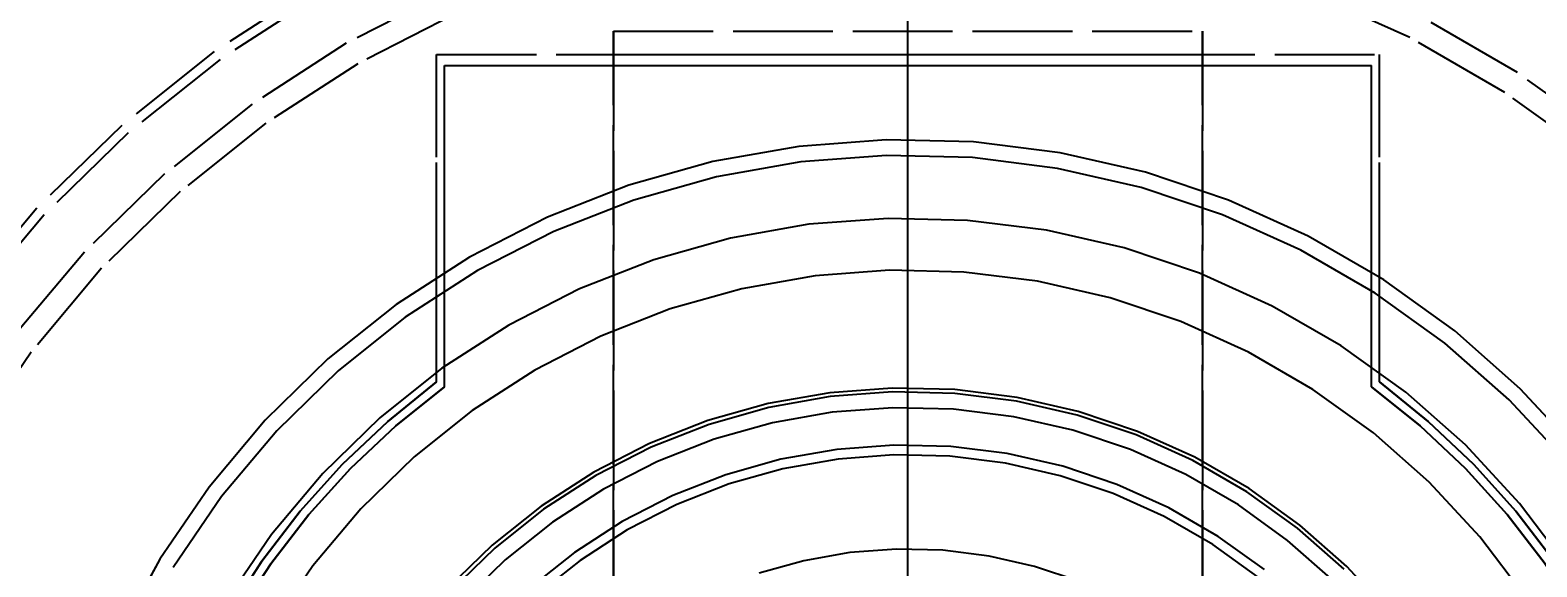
# Model space of a CAD drawing. Header units: millimetres. Extents: x -9 to 234, y -53 to 196.
# Drawn here: x 14.08 to 33.25, y 151.42 to 158.25 of the extents above; entities that cross this region are included whole.
import ezdxf

# ---------------------------------------------------------------- set-up
doc = ezdxf.new("R2010")
doc.units = ezdxf.units.MM
doc.linetypes.add('DASHED', pattern=[1.524, 1.27, -0.254])
for name, color, linetype in [('DIMS', 3, 'CONTINUOUS'), ('HIDDEN', 8, 'DASHED'), ('VISIBLE', 7, 'CONTINUOUS')]:
    doc.layers.add(name, color=color, linetype=linetype)
doc.styles.add('OpenSansCondensed-Light', font='OpenSansCondensed-Light.ttf')
doc.dimstyles.new('EZDXF', dxfattribs={"dimtxt": 0.25, "dimasz": 0.175, "dimexe": 0.375, "dimexo": 0.125, "dimgap": 0.1, "dimtad": 1, "dimlfac": 100, "dimzin": 12, "dimdsep": 46, "dimtxsty": 'OpenSansCondensed-Light', "dimblk": 'ARCHTICK', "dimcen": 2.5, "dimazin": 3, "dimtfac": 0.5, "dimtmove": 2, "dimatfit": 3})

# ---------------------------------------------------------------- blocks, each defined once
blk = doc.blocks.new('_ARCHTICK')
at = {"color": 0, "linetype": 'BYBLOCK', "const_width": 0.15}
blk.add_lwpolyline([(-0.5, -0.5), (0.5, 0.5)], dxfattribs=at)

msp = doc.modelspace()

# ---------------------------------------------------------------- linework, layer by layer
at = {"layer": 'HIDDEN'}
for points in [[(17.68787, 158.798), (16.42131, 157.97996), (15.24249, 157.03989), (14.16313, 155.98711), (13.19396, 154.8321)], [(17.75, 158.69038), (16.49384, 157.87907), (15.32471, 156.94672), (14.25422, 155.90259), (13.29301, 154.75707)], [(19.36859, 158.73453), (18.1, 158.08416), (16.90247, 157.31071), (15.78789, 156.42187), (14.76736, 155.42647), (13.85101, 154.3344)], [(19.36859, 158.73453), (18.1, 158.08416), (16.90247, 157.31071), (15.78789, 156.42187), (14.76736, 155.42647), (13.85101, 154.3344)], [(39.25, 145.7), (39.18043, 147.09395), (38.97241, 148.47405), (38.62802, 149.82657), (38.15067, 151.13809), (37.5451, 152.39556), (36.81734, 153.58648), (35.97462, 154.69903), (35.02532, 155.72214), (33.97886, 156.64564), (32.84565, 157.46036), (31.63695, 158.15821), (30.36477, 158.73223)], [(39.25, 145.7), (39.18043, 147.09395), (38.97241, 148.47405), (38.62802, 149.82657), (38.15067, 151.13809), (37.5451, 152.39556), (36.81734, 153.58648), (35.97462, 154.69903), (35.02532, 155.72214), (33.97886, 156.64564), (32.84565, 157.46036), (31.63695, 158.15821), (30.36477, 158.73223)], [(19.49198, 158.46108), (18.25, 157.82436), (17.07759, 157.06713), (15.9864, 156.19694), (14.98727, 155.22242), (14.09014, 154.15326), (13.30393, 153.00009)], [(19.49198, 158.46108), (18.25, 157.82436), (17.07759, 157.06713), (15.9864, 156.19694), (14.98727, 155.22242), (14.09014, 154.15326), (13.30393, 153.00009)], [(39.55, 145.7), (39.47894, 147.12382), (39.26647, 148.53349), (38.91469, 149.915), (38.42711, 151.25462), (37.80857, 152.53903), (37.06521, 153.75548), (36.20444, 154.89186), (35.23479, 155.9369), (34.1659, 156.88019), (33.00841, 157.71237), (31.77381, 158.42517)], [(39.55, 145.7), (39.47894, 147.12382), (39.26647, 148.53349), (38.91469, 149.915), (38.42711, 151.25462), (37.80857, 152.53903), (37.06521, 153.75548), (36.20444, 154.89186), (35.23479, 155.9369), (34.1659, 156.88019), (33.00841, 157.71237), (31.77381, 158.42517)], [(21.5, 157.94), (21.5, 158.24)], [(21.5, 158.24), (21.5, 151.2)], [(21.5, 158.24), (29, 158.24)], [(21.5, 158.24), (29, 158.24)], [(29, 158.24), (29, 151.2)], [(29, 157.94), (29, 158.24)], [(19.25, 155.10987), (19.25, 157.94)], [(19.25, 153.77487), (19.25, 157.94)], [(19.25, 157.94), (31.25, 157.94)], [(19.25, 157.94), (31.25, 157.94)], [(21.5, 151.2), (21.5, 157.94)], [(21.5, 157.94), (29, 157.94)], [(21.5, 157.94), (29, 157.94)], [(29, 151.2), (29, 157.94)], [(31.25, 155.10987), (31.25, 157.94)], [(31.25, 153.77487), (31.25, 157.94)], [(19.35, 153.71202), (19.35, 157.8)], [(19.35, 157.8), (31.15, 157.8)], [(31.15, 153.71202), (31.15, 157.8)], [(33.79906, 152.87351), (33.04232, 153.68907), (32.20815, 154.42524), (31.30482, 155.07469), (30.34131, 155.63097), (29.32721, 156.08855), (28.27258, 156.44289), (27.18791, 156.69045), (26.08399, 156.82879), (24.97177, 156.85653), (23.86232, 156.77339), (22.76667, 156.5802), (21.69569, 156.27887), (20.66004, 155.87241), (19.67, 155.36484), (18.73542, 154.76123), (17.86559, 154.06756), (17.06914, 153.29073), (16.354, 152.43846), (15.72727, 151.51922), (15.19519, 150.54214)], [(33.64585, 152.74495), (32.90268, 153.5459), (32.08345, 154.26887), (31.19631, 154.90668), (30.25007, 155.453), (29.25414, 155.90238), (28.21841, 156.25036), (27.15318, 156.49349), (26.06904, 156.62935), (24.97676, 156.65659), (23.88719, 156.57494), (22.81117, 156.38521), (21.75939, 156.08928), (20.74229, 155.6901), (19.77, 155.19164), (18.85217, 154.59884), (17.99792, 153.9176), (17.21575, 153.15469), (16.51343, 152.3177), (15.89793, 151.41493)], [(33.64459, 151.42333), (33.03301, 152.23072), (32.34409, 152.97321), (31.58466, 153.64341), (30.76227, 154.23466), (29.8851, 154.7411), (28.96186, 155.15768), (28.00174, 155.48026), (27.01427, 155.70565), (26.00926, 155.83159), (24.9967, 155.85684), (23.98667, 155.78115), (22.98919, 155.60527), (22.01418, 155.33094), (21.07132, 154.9609), (20.17, 154.49882), (19.31916, 153.94929), (18.52727, 153.31778), (17.80219, 152.61056), (17.15113, 151.83465), (16.58056, 150.99778)], [(33.09927, 151.05154), (32.52742, 151.80648), (31.88325, 152.50074), (31.17315, 153.1274), (30.40419, 153.68025), (29.584, 154.15378), (28.72074, 154.5433), (27.82298, 154.84493), (26.89966, 155.05567), (25.95994, 155.17344), (25.01316, 155.19705), (24.06873, 155.12627), (23.13605, 154.96182), (22.22438, 154.70531), (21.34277, 154.35931), (20.5, 153.92724), (19.70444, 153.41341), (18.96398, 152.82292), (18.28601, 152.16164), (17.67724, 151.43614), (17.14374, 150.65363)], [(33.09927, 151.05154), (32.52742, 151.80648), (31.88325, 152.50074), (31.17315, 153.1274), (30.40419, 153.68025), (29.584, 154.15378), (28.72074, 154.5433), (27.82298, 154.84493), (26.89966, 155.05567), (25.95994, 155.17344), (25.01316, 155.19705), (24.06873, 155.12627), (23.13605, 154.96182), (22.22438, 154.70531), (21.34277, 154.35931), (20.5, 153.92724), (19.70444, 153.41341), (18.96398, 152.82292), (18.28601, 152.16164), (17.67724, 151.43614), (17.14374, 150.65363)], [(19.25, 153.89912), (19.25, 154.87178)], [(31.25, 153.89912), (31.25, 154.87178)], [(19.25, 153.77487), (18.62808, 153.27323), (18.04794, 152.72381), (17.51322, 152.13008), (17.02732, 151.49578), (16.59329, 150.82493), (16.21386, 150.12174), (15.89144, 149.39066), (15.62806, 148.6363), (15.42538, 147.86342), (15.28467, 147.07689), (15.20683, 146.28167), (15.19235, 145.48278), (15.24131, 144.68526), (15.35341, 143.89415), (15.52794, 143.11442), (15.76381, 142.35101), (16.05951, 141.60872), (16.4132, 140.89224), (16.82263, 140.2061), (17.28522, 139.55461), (17.79806, 138.94188), (18.3579, 138.37179), (18.96123, 137.84793)], [(19.35, 153.71202), (18.73173, 153.21762), (18.15472, 152.67563), (17.62262, 152.08949), (17.1388, 151.4629), (16.70633, 150.79983), (16.32794, 150.10448), (16.00603, 149.38124), (15.74263, 148.63471), (15.53942, 147.86959), (15.39767, 147.09075), (15.31829, 146.3031), (15.30178, 145.51163), (15.34824, 144.72136), (15.45739, 143.93728), (15.62851, 143.16436), (15.86055, 142.40748), (16.15202, 141.67146), (16.50108, 140.96093), (16.90552, 140.2804), (17.36278, 139.63417), (17.86997, 139.02635), (18.42387, 138.46077), (19.02099, 137.94101)], [(31.37836, 150.8423), (30.83589, 151.42693), (30.23792, 151.95465), (29.59037, 152.42021), (28.89969, 152.81897), (28.17273, 153.14699), (27.41672, 153.40099), (26.63919, 153.57846), (25.84784, 153.67763), (25.05055, 153.69751), (24.25525, 153.63791), (23.46983, 153.49942), (22.70211, 153.28342), (21.9597, 152.99205), (21.25, 152.6282), (20.58005, 152.1955), (19.95651, 151.69825), (19.38559, 151.14138)], [(31.37836, 150.8423), (30.83589, 151.42693), (30.23792, 151.95465), (29.59037, 152.42021), (28.89969, 152.81897), (28.17273, 153.14699), (27.41672, 153.40099), (26.63919, 153.57846), (25.84784, 153.67763), (25.05055, 153.69751), (24.25525, 153.63791), (23.46983, 153.49942), (22.70211, 153.28342), (21.9597, 152.99205), (21.25, 152.6282), (20.58005, 152.1955), (19.95651, 151.69825), (19.38559, 151.14138)], [(31.37836, 150.8423), (30.83589, 151.42693), (30.23792, 151.95465), (29.59037, 152.42021), (28.89969, 152.81897), (28.17273, 153.14699), (27.41672, 153.40099), (26.63919, 153.57846), (25.84784, 153.67763), (25.05055, 153.69751), (24.25525, 153.63791), (23.46983, 153.49942), (22.70211, 153.28342), (21.9597, 152.99205), (21.25, 152.6282), (20.58005, 152.1955), (19.95651, 151.69825), (19.38559, 151.14138)], [(31.37836, 150.8423), (30.83589, 151.42693), (30.23792, 151.95465), (29.59037, 152.42021), (28.89969, 152.81897), (28.17273, 153.14699), (27.41672, 153.40099), (26.63919, 153.57846), (25.84784, 153.67763), (25.05055, 153.69751), (24.25525, 153.63791), (23.46983, 153.49942), (22.70211, 153.28342), (21.9597, 152.99205), (21.25, 152.6282), (20.58005, 152.1955), (19.95651, 151.69825), (19.38559, 151.14138)], [(30.80098, 151.39114), (30.20674, 151.91556), (29.56324, 152.37821), (28.87687, 152.77448), (28.15446, 153.10045), (27.40318, 153.35286), (26.6305, 153.52922), (25.8441, 153.62777), (25.0518, 153.64753), (24.26147, 153.5883), (23.48096, 153.45068), (22.71803, 153.23602), (21.98027, 152.94647), (21.275, 152.5849), (20.60924, 152.15491), (19.9896, 151.66076), (19.42224, 151.10737)], [(30.80098, 151.39114), (30.20674, 151.91556), (29.56324, 152.37821), (28.87687, 152.77448), (28.15446, 153.10045), (27.40318, 153.35286), (26.6305, 153.52922), (25.8441, 153.62777), (25.0518, 153.64753), (24.26147, 153.5883), (23.48096, 153.45068), (22.71803, 153.23602), (21.98027, 152.94647), (21.275, 152.5849), (20.60924, 152.15491), (19.9896, 151.66076), (19.42224, 151.10737)], [(31.47901, 137.94101), (32.07613, 138.46077), (32.63003, 139.02635), (33.13722, 139.63417), (33.59448, 140.2804), (33.99892, 140.96093), (34.34798, 141.67146), (34.63945, 142.40748), (34.87149, 143.16436), (35.04261, 143.93728), (35.15176, 144.72136), (35.19822, 145.51163), (35.18171, 146.3031), (35.10233, 147.09075), (34.96058, 147.86959), (34.75737, 148.63471), (34.49397, 149.38124), (34.17206, 150.10448), (33.79367, 150.79983), (33.3612, 151.4629), (32.87738, 152.08949), (32.34528, 152.67563), (31.76827, 153.21762), (31.15, 153.71202)], [(31.53877, 137.84793), (32.1421, 138.37179), (32.70194, 138.94188), (33.21478, 139.55461), (33.67737, 140.2061), (34.0868, 140.89224), (34.44049, 141.60872), (34.73619, 142.35101), (34.97206, 143.11442), (35.14659, 143.89415), (35.25869, 144.68526), (35.30765, 145.48278), (35.29317, 146.28167), (35.21533, 147.07689), (35.07462, 147.86342), (34.87194, 148.6363), (34.60856, 149.39066), (34.28614, 150.12174), (33.90671, 150.82493), (33.47268, 151.49578), (32.98678, 152.13008), (32.45206, 152.72381), (31.87192, 153.27323), (31.25, 153.77487)], [(30.66134, 151.24797), (30.08205, 151.75919), (29.45473, 152.2102), (28.78563, 152.59651), (28.08139, 152.91427), (27.34901, 153.16034), (26.59577, 153.33226), (25.82916, 153.42833), (25.05679, 153.44759), (24.28634, 153.38985), (23.52546, 153.25569), (22.78173, 153.04644), (22.06252, 152.76417), (21.375, 152.4117), (20.72599, 151.99252), (20.12193, 151.5108), (19.56885, 150.97134)], [(30.66134, 151.24797), (30.08205, 151.75919), (29.45473, 152.2102), (28.78563, 152.59651), (28.08139, 152.91427), (27.34901, 153.16034), (26.59577, 153.33226), (25.82916, 153.42833), (25.05679, 153.44759), (24.28634, 153.38985), (23.52546, 153.25569), (22.78173, 153.04644), (22.06252, 152.76417), (21.375, 152.4117), (20.72599, 151.99252), (20.12193, 151.5108), (19.56885, 150.97134)], [(29.78543, 151.38725), (29.19662, 151.81057), (28.5686, 152.17316), (27.90759, 152.47142), (27.22017, 152.70238), (26.51316, 152.86375), (25.79361, 152.95392), (25.06865, 152.972), (24.34549, 152.91781), (23.63132, 152.79188), (22.93324, 152.59547), (22.25819, 152.33053), (21.61287, 151.9997), (21.00369, 151.60625), (20.43672, 151.15411)], [(29.70795, 151.2901), (29.12921, 151.70619), (28.51191, 152.06258), (27.86219, 152.35575), (27.18651, 152.58276), (26.49158, 152.74138), (25.78432, 152.83001), (25.07175, 152.84778), (24.36094, 152.79451), (23.65898, 152.67073), (22.97282, 152.47768), (22.3093, 152.21727), (21.675, 151.89208), (21.07623, 151.50536), (20.51895, 151.06094)], [(27.42378, 151.2387), (26.8615, 151.42761), (26.28321, 151.55961), (25.69464, 151.63336), (25.10166, 151.64815), (24.51015, 151.60382), (23.926, 151.50082), (23.355, 151.34017)], [(27.42378, 151.2387), (26.8615, 151.42761), (26.28321, 151.55961), (25.69464, 151.63336), (25.10166, 151.64815), (24.51015, 151.60382), (23.926, 151.50082), (23.355, 151.34017)]]:
    msp.add_lwpolyline(points, dxfattribs=at)
at = {"layer": 'VISIBLE'}
for points in [[(19.35, 153.71202), (19.35, 157.8)], [(19.35, 157.8), (31.15, 157.8)], [(31.15, 153.71202), (31.15, 157.8)], [(33.79906, 152.87351), (33.04232, 153.68907), (32.20815, 154.42524), (31.30482, 155.07469), (30.34131, 155.63097), (29.32721, 156.08855), (28.27258, 156.44289), (27.18791, 156.69045), (26.08399, 156.82879), (24.97177, 156.85653), (23.86232, 156.77339), (22.76667, 156.5802), (21.69569, 156.27887), (20.66004, 155.87241), (19.67, 155.36484), (18.73542, 154.76123), (17.86559, 154.06756), (17.06914, 153.29073), (16.354, 152.43846), (15.72727, 151.51922), (15.19519, 150.54214)], [(33.64585, 152.74495), (32.90268, 153.5459), (32.08345, 154.26887), (31.19631, 154.90668), (30.25007, 155.453), (29.25414, 155.90238), (28.21841, 156.25036), (27.15318, 156.49349), (26.06904, 156.62935), (24.97676, 156.65659), (23.88719, 156.57494), (22.81117, 156.38521), (21.75939, 156.08928), (20.74229, 155.6901), (19.77, 155.19164), (18.85217, 154.59884), (17.99792, 153.9176), (17.21575, 153.15469), (16.51343, 152.3177), (15.89793, 151.41493)], [(33.64459, 151.42333), (33.03301, 152.23072), (32.34409, 152.97321), (31.58466, 153.64341), (30.76227, 154.23466), (29.8851, 154.7411), (28.96186, 155.15768), (28.00174, 155.48026), (27.01427, 155.70565), (26.00926, 155.83159), (24.9967, 155.85684), (23.98667, 155.78115), (22.98919, 155.60527), (22.01418, 155.33094), (21.07132, 154.9609), (20.17, 154.49882), (19.31916, 153.94929), (18.52727, 153.31778), (17.80219, 152.61056), (17.15113, 151.83465), (16.58056, 150.99778)], [(19.25, 154.87178), (19.25, 155.10987)], [(31.25, 154.87178), (31.25, 155.10987)], [(19.25, 153.77487), (19.25, 153.89912)], [(31.25, 153.77487), (31.25, 153.89912)], [(18.96123, 137.84793), (18.3579, 138.37179), (17.79806, 138.94188), (17.28522, 139.55461), (16.82263, 140.2061), (16.4132, 140.89224), (16.05951, 141.60872), (15.76381, 142.35101), (15.52794, 143.11442), (15.35341, 143.89415), (15.24131, 144.68526), (15.19235, 145.48278), (15.20683, 146.28167), (15.28467, 147.07689), (15.42538, 147.86342), (15.62806, 148.6363), (15.89144, 149.39066), (16.21386, 150.12174), (16.59329, 150.82493), (17.02732, 151.49578), (17.51322, 152.13008), (18.04794, 152.72381), (18.62808, 153.27323), (19.25, 153.77487)], [(19.02099, 137.94101), (18.42387, 138.46077), (17.86997, 139.02635), (17.36278, 139.63417), (16.90552, 140.2804), (16.50108, 140.96093), (16.15202, 141.67146), (15.86055, 142.40748), (15.62851, 143.16436), (15.45739, 143.93728), (15.34824, 144.72136), (15.30178, 145.51163), (15.31829, 146.3031), (15.39767, 147.09075), (15.53942, 147.86959), (15.74263, 148.63471), (16.00603, 149.38124), (16.32794, 150.10448), (16.70633, 150.79983), (17.1388, 151.4629), (17.62262, 152.08949), (18.15472, 152.67563), (18.73173, 153.21762), (19.35, 153.71202)], [(31.15, 153.71202), (31.76827, 153.21762), (32.34528, 152.67563), (32.87738, 152.08949), (33.3612, 151.4629), (33.79367, 150.79983), (34.17206, 150.10448), (34.49397, 149.38124), (34.75737, 148.63471), (34.96058, 147.86959), (35.10233, 147.09075), (35.18171, 146.3031), (35.19822, 145.51163), (35.15176, 144.72136), (35.04261, 143.93728), (34.87149, 143.16436), (34.63945, 142.40748), (34.34798, 141.67146), (33.99892, 140.96093), (33.59448, 140.2804), (33.13722, 139.63417), (32.63003, 139.02635), (32.07613, 138.46077), (31.47901, 137.94101)], [(31.25, 153.77487), (31.87192, 153.27323), (32.45206, 152.72381), (32.98678, 152.13008), (33.47268, 151.49578), (33.90671, 150.82493), (34.28614, 150.12174), (34.60856, 149.39066), (34.87194, 148.6363), (35.07462, 147.86342), (35.21533, 147.07689), (35.29317, 146.28167), (35.30765, 145.48278), (35.25869, 144.68526), (35.14659, 143.89415), (34.97206, 143.11442), (34.73619, 142.35101), (34.44049, 141.60872), (34.0868, 140.89224), (33.67737, 140.2061), (33.21478, 139.55461), (32.70194, 138.94188), (32.1421, 138.37179), (31.53877, 137.84793)]]:
    msp.add_lwpolyline(points, dxfattribs=at)

# ---------------------------------------------------------------- dimensions: what is measured, and where the dimension line sits
at = {"layer": 'DIMS'}
msp.add_linear_dim(base=(25.25, 174.7), p1=(25.25, 145.7), p2=(39.25, 145.7), dimstyle='EZDXF', override={"dimtxt": 1.6, "dimasz": 1, "dimexe": 0.6, "dimexo": 0.5, "dimdec": 2}, dxfattribs=at).render()

doc.saveas('drawing.dxf')
